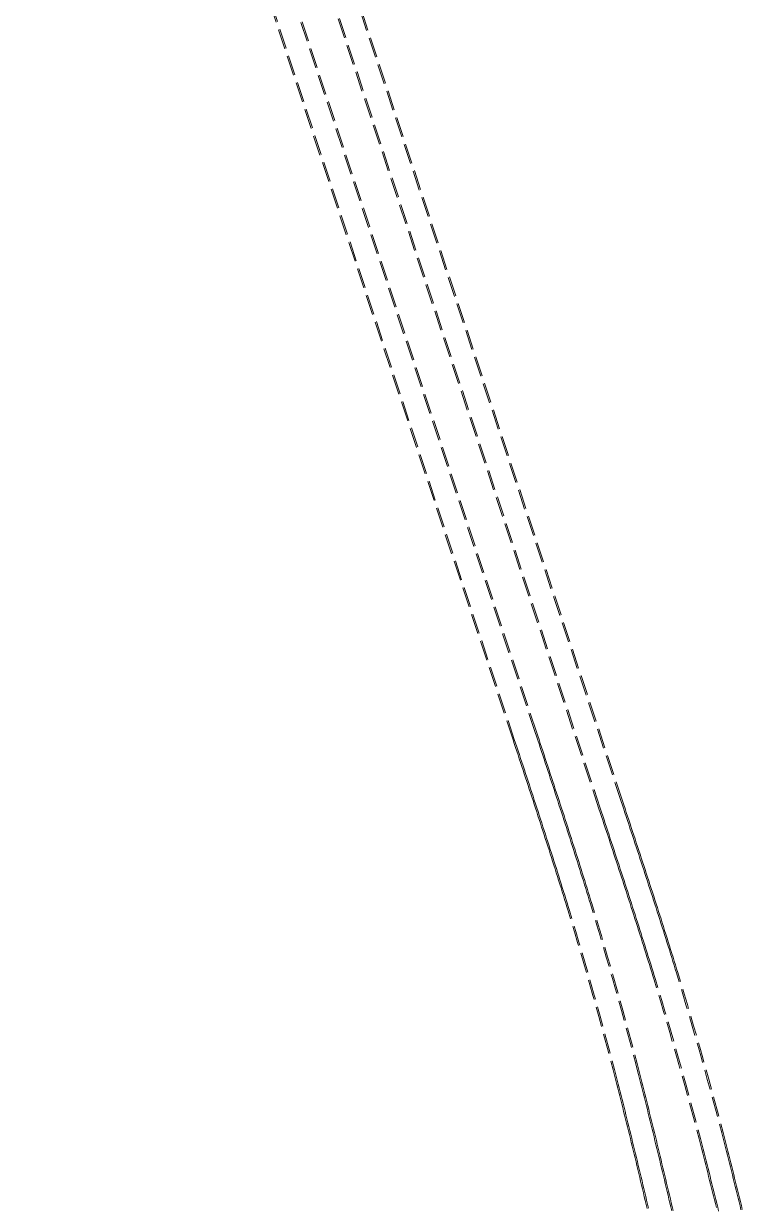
# Model space of a CAD drawing. Extents: x 0 to 531375, y 0 to 4335249.
# Drawn here: x 497895.7 to 498075.3, y 4333176.3 to 4333472.3 of the extents above; entities that cross this region are included whole.
import ezdxf

# ---------------------------------------------------------------- set-up
doc = ezdxf.new("R2010")
doc.units = 0
doc.linetypes.add('DASH', pattern=[0.35, 0.25, -0.1])
doc.layers.add('地铁', color=4, linetype='Continuous', lineweight=15)

# ---------------------------------------------------------------- blocks, each defined once
blk = doc.blocks.new('天津2000地铁')
at = {"layer": '地铁', "linetype": 'DASH', "ltscale": 20}
for p, q in [((41.69, 6040.51), (-87.88, 6433.02)), ((42.02, 6040.62), (-87.55, 6433.13)), ((36.13, 6038.67), (-93.44, 6431.18)), ((36.46, 6038.78), (-93.11, 6431.29)), ((14.64, 6055.92), (-107.68, 6426.48)), ((14.97, 6056.03), (-107.35, 6426.59)), ((20.2, 6057.76), (-102.13, 6428.32)), ((20.53, 6057.87), (-101.8, 6428.43)), ((20.51, 6056.81), (20.2, 6057.76)), ((20.82, 6055.86), (20.51, 6056.81)), ((20.84, 6056.92), (20.53, 6057.87)), ((21.16, 6055.97), (20.84, 6056.92)), ((14.95, 6054.97), (14.64, 6055.92)), ((15.27, 6054.02), (14.95, 6054.97)), ((15.29, 6055.08), (14.97, 6056.03)), ((15.58, 6053.07), (15.27, 6054.02)), ((15.6, 6054.13), (15.29, 6055.08)), ((15.91, 6053.18), (15.6, 6054.13)), ((21.14, 6054.91), (20.82, 6055.86)), ((21.45, 6053.96), (21.14, 6054.91)), ((21.47, 6055.02), (21.16, 6055.97)), ((21.76, 6053.01), (21.45, 6053.96)), ((21.78, 6054.07), (21.47, 6055.02)), ((22.1, 6053.12), (21.78, 6054.07)), ((15.89, 6052.12), (15.58, 6053.07)), ((16.21, 6051.18), (15.89, 6052.12)), ((16.23, 6052.23), (15.91, 6053.18)), ((16.52, 6050.23), (16.21, 6051.18)), ((16.54, 6051.28), (16.23, 6052.23)), ((16.85, 6050.34), (16.54, 6051.28)), ((17.17, 6049.39), (16.85, 6050.34)), ((22.08, 6052.06), (21.76, 6053.01)), ((22.39, 6051.11), (22.08, 6052.06)), ((22.41, 6052.17), (22.1, 6053.12)), ((22.7, 6050.16), (22.39, 6051.11)), ((22.72, 6051.22), (22.41, 6052.17)), ((23.03, 6050.27), (22.72, 6051.22)), ((16.83, 6049.28), (16.52, 6050.23)), ((17.15, 6048.33), (16.83, 6049.28)), ((17.46, 6047.38), (17.15, 6048.33)), ((17.48, 6048.44), (17.17, 6049.39)), ((17.77, 6046.43), (17.46, 6047.38)), ((17.79, 6047.49), (17.48, 6048.44)), ((18.1, 6046.54), (17.79, 6047.49)), ((23.02, 6049.21), (22.7, 6050.16)), ((23.33, 6048.26), (23.02, 6049.21)), ((23.35, 6049.32), (23.03, 6050.27)), ((23.64, 6047.3), (23.33, 6048.26)), ((23.66, 6048.36), (23.35, 6049.32)), ((23.97, 6047.41), (23.66, 6048.36)), ((24.29, 6046.46), (23.97, 6047.41)), ((18.08, 6045.48), (17.77, 6046.43)), ((18.39, 6044.53), (18.08, 6045.48)), ((18.42, 6045.59), (18.1, 6046.54)), ((18.71, 6043.58), (18.39, 6044.53)), ((18.73, 6044.64), (18.42, 6045.59)), ((19.04, 6043.69), (18.73, 6044.64)), ((23.95, 6046.35), (23.64, 6047.3)), ((24.26, 6045.4), (23.95, 6046.35)), ((24.58, 6044.45), (24.26, 6045.4)), ((24.6, 6045.51), (24.29, 6046.46)), ((24.89, 6043.5), (24.58, 6044.45)), ((24.91, 6044.56), (24.6, 6045.51)), ((25.22, 6043.61), (24.91, 6044.56)), ((19.02, 6042.63), (18.71, 6043.58)), ((19.33, 6041.68), (19.02, 6042.63)), ((19.35, 6042.74), (19.04, 6043.69)), ((19.64, 6040.73), (19.33, 6041.68)), ((19.66, 6041.79), (19.35, 6042.74)), ((19.97, 6040.84), (19.66, 6041.79)), ((25.2, 6042.55), (24.89, 6043.5)), ((25.51, 6041.6), (25.2, 6042.55)), ((25.53, 6042.66), (25.22, 6043.61)), ((25.82, 6040.65), (25.51, 6041.6)), ((25.84, 6041.71), (25.53, 6042.66)), ((26.15, 6040.75), (25.84, 6041.71)), ((19.95, 6039.78), (19.64, 6040.73)), ((20.26, 6038.83), (19.95, 6039.78)), ((20.28, 6039.89), (19.97, 6040.84)), ((20.57, 6037.88), (20.26, 6038.83)), ((20.59, 6038.94), (20.28, 6039.89)), ((20.9, 6037.99), (20.59, 6038.94)), ((26.13, 6039.69), (25.82, 6040.65)), ((26.44, 6038.74), (26.13, 6039.69)), ((26.46, 6039.8), (26.15, 6040.75)), ((26.75, 6037.79), (26.44, 6038.74)), ((26.77, 6038.85), (26.46, 6039.8)), ((27.08, 6037.9), (26.77, 6038.85)), ((36.44, 6037.72), (36.13, 6038.67)), ((36.78, 6037.83), (36.46, 6038.78)), ((42, 6039.56), (41.69, 6040.51)), ((42.31, 6038.61), (42, 6039.56)), ((42.33, 6039.67), (42.02, 6040.62)), ((42.63, 6037.66), (42.31, 6038.61)), ((42.65, 6038.72), (42.33, 6039.67)), ((42.96, 6037.77), (42.65, 6038.72)), ((20.88, 6036.93), (20.57, 6037.88)), ((21.19, 6035.99), (20.88, 6036.93)), ((21.21, 6037.04), (20.9, 6037.99)), ((21.49, 6035.04), (21.19, 6035.99)), ((21.52, 6036.09), (21.21, 6037.04)), ((21.83, 6035.14), (21.52, 6036.09)), ((27.06, 6036.84), (26.75, 6037.79)), ((27.37, 6035.89), (27.06, 6036.84)), ((27.39, 6036.95), (27.08, 6037.9)), ((27.68, 6034.93), (27.37, 6035.89)), ((27.7, 6035.99), (27.39, 6036.95)), ((28.01, 6035.04), (27.7, 6035.99)), ((36.76, 6036.77), (36.44, 6037.72)), ((37.07, 6035.83), (36.76, 6036.77)), ((37.09, 6036.88), (36.78, 6037.83)), ((37.38, 6034.88), (37.07, 6035.83)), ((37.4, 6035.94), (37.09, 6036.88)), ((37.72, 6034.99), (37.4, 6035.94)), ((42.94, 6036.71), (42.63, 6037.66)), ((43.25, 6035.76), (42.94, 6036.71)), ((43.27, 6036.82), (42.96, 6037.77)), ((43.57, 6034.81), (43.25, 6035.76)), ((43.59, 6035.87), (43.27, 6036.82)), ((43.9, 6034.92), (43.59, 6035.87)), ((21.8, 6034.09), (21.49, 6035.04)), ((22.11, 6033.14), (21.8, 6034.09)), ((22.13, 6034.19), (21.83, 6035.14)), ((22.42, 6032.19), (22.11, 6033.14)), ((22.44, 6033.24), (22.13, 6034.19)), ((22.75, 6032.29), (22.44, 6033.24)), ((27.98, 6033.98), (27.68, 6034.93)), ((28.29, 6033.03), (27.98, 6033.98)), ((28.32, 6034.09), (28.01, 6035.04)), ((28.6, 6032.07), (28.29, 6033.03)), ((28.62, 6033.13), (28.32, 6034.09)), ((28.93, 6032.18), (28.62, 6033.13)), ((37.7, 6033.93), (37.38, 6034.88)), ((38.01, 6032.98), (37.7, 6033.93)), ((38.03, 6034.04), (37.72, 6034.99)), ((38.32, 6032.03), (38.01, 6032.98)), ((38.34, 6033.09), (38.03, 6034.04)), ((38.66, 6032.14), (38.34, 6033.09)), ((43.88, 6033.86), (43.57, 6034.81)), ((44.19, 6032.91), (43.88, 6033.86)), ((44.21, 6033.97), (43.9, 6034.92)), ((44.51, 6031.96), (44.19, 6032.91)), ((44.52, 6033.02), (44.21, 6033.97)), ((44.84, 6032.07), (44.52, 6033.02)), ((22.72, 6031.24), (22.42, 6032.19)), ((23.03, 6030.29), (22.72, 6031.24)), ((23.05, 6031.34), (22.75, 6032.29)), ((23.33, 6029.33), (23.03, 6030.29)), ((23.36, 6030.39), (23.05, 6031.34)), ((23.67, 6029.44), (23.36, 6030.39)), ((28.9, 6031.12), (28.6, 6032.07)), ((29.21, 6030.16), (28.9, 6031.12)), ((29.24, 6031.23), (28.93, 6032.18)), ((29.51, 6029.21), (29.21, 6030.16)), ((29.54, 6030.27), (29.24, 6031.23)), ((29.85, 6029.32), (29.54, 6030.27)), ((38.64, 6031.08), (38.32, 6032.03)), ((38.95, 6030.13), (38.64, 6031.08)), ((38.97, 6031.19), (38.66, 6032.14)), ((39.26, 6029.18), (38.95, 6030.13)), ((39.28, 6030.24), (38.97, 6031.19)), ((39.59, 6029.29), (39.28, 6030.24)), ((44.82, 6031.01), (44.51, 6031.96)), ((45.13, 6030.06), (44.82, 6031.01)), ((45.15, 6031.12), (44.84, 6032.07)), ((45.44, 6029.11), (45.13, 6030.06)), ((45.46, 6030.17), (45.15, 6031.12)), ((45.78, 6029.22), (45.46, 6030.17)), ((23.64, 6028.38), (23.33, 6029.33)), ((23.94, 6027.43), (23.64, 6028.38)), ((23.97, 6028.49), (23.67, 6029.44)), ((24.24, 6026.48), (23.94, 6027.43)), ((24.27, 6027.54), (23.97, 6028.49)), ((24.58, 6026.59), (24.27, 6027.54)), ((29.82, 6028.26), (29.51, 6029.21)), ((30.12, 6027.3), (29.82, 6028.26)), ((30.15, 6028.36), (29.85, 6029.32)), ((30.42, 6026.35), (30.12, 6027.3)), ((30.45, 6027.41), (30.15, 6028.36)), ((30.76, 6026.45), (30.45, 6027.41)), ((39.57, 6028.23), (39.26, 6029.18)), ((39.88, 6027.28), (39.57, 6028.23)), ((39.91, 6028.34), (39.59, 6029.29)), ((40.2, 6026.33), (39.88, 6027.28)), ((40.22, 6027.39), (39.91, 6028.34)), ((40.53, 6026.44), (40.22, 6027.39)), ((45.75, 6028.16), (45.44, 6029.11)), ((46.07, 6027.2), (45.75, 6028.16)), ((46.09, 6028.26), (45.78, 6029.22)), ((46.38, 6026.25), (46.07, 6027.2)), ((46.4, 6027.31), (46.09, 6028.26)), ((46.71, 6026.36), (46.4, 6027.31)), ((24.55, 6025.53), (24.24, 6026.48)), ((24.85, 6024.58), (24.55, 6025.53)), ((24.88, 6025.64), (24.58, 6026.59)), ((25.15, 6023.63), (24.85, 6024.58)), ((25.18, 6024.69), (24.88, 6025.64)), ((25.48, 6023.74), (25.18, 6024.69)), ((25.78, 6022.78), (25.48, 6023.74)), ((30.73, 6025.39), (30.42, 6026.35)), ((31.03, 6024.43), (30.73, 6025.39)), ((31.06, 6025.5), (30.76, 6026.45)), ((31.33, 6023.48), (31.03, 6024.43)), ((31.36, 6024.54), (31.06, 6025.5)), ((31.66, 6023.58), (31.36, 6024.54)), ((40.51, 6025.38), (40.2, 6026.33)), ((40.82, 6024.43), (40.51, 6025.38)), ((40.84, 6025.49), (40.53, 6026.44)), ((41.13, 6023.48), (40.82, 6024.43)), ((41.15, 6024.54), (40.84, 6025.49)), ((41.46, 6023.59), (41.15, 6024.54)), ((46.69, 6025.3), (46.38, 6026.25)), ((47, 6024.35), (46.69, 6025.3)), ((47.02, 6025.41), (46.71, 6026.36)), ((47.31, 6023.4), (47, 6024.35)), ((47.33, 6024.46), (47.02, 6025.41)), ((47.64, 6023.51), (47.33, 6024.46)), ((25.45, 6022.68), (25.15, 6023.63)), ((25.75, 6021.73), (25.45, 6022.68)), ((26.05, 6020.78), (25.75, 6021.73)), ((26.08, 6021.83), (25.78, 6022.78)), ((26.34, 6019.82), (26.05, 6020.78)), ((26.38, 6020.88), (26.08, 6021.83)), ((26.68, 6019.93), (26.38, 6020.88)), ((31.63, 6022.52), (31.33, 6023.48)), ((31.93, 6021.57), (31.63, 6022.52)), ((31.96, 6022.63), (31.66, 6023.58)), ((32.23, 6020.61), (31.93, 6021.57)), ((32.26, 6021.67), (31.96, 6022.63)), ((32.56, 6020.71), (32.26, 6021.67)), ((32.86, 6019.75), (32.56, 6020.71)), ((41.44, 6022.54), (41.13, 6023.48)), ((41.75, 6021.59), (41.44, 6022.54)), ((41.77, 6022.64), (41.46, 6023.59)), ((42.06, 6020.64), (41.75, 6021.59)), ((42.08, 6021.69), (41.77, 6022.64)), ((42.39, 6020.74), (42.08, 6021.69)), ((42.7, 6019.79), (42.39, 6020.74)), ((47.62, 6022.45), (47.31, 6023.4)), ((47.93, 6021.49), (47.62, 6022.45)), ((47.95, 6022.55), (47.64, 6023.51)), ((48.24, 6020.54), (47.93, 6021.49)), ((48.26, 6021.6), (47.95, 6022.55)), ((48.57, 6020.65), (48.26, 6021.6)), ((26.64, 6018.87), (26.34, 6019.82)), ((26.94, 6017.92), (26.64, 6018.87)), ((26.97, 6018.98), (26.68, 6019.93)), ((27.23, 6016.97), (26.94, 6017.92)), ((27.27, 6018.02), (26.97, 6018.98)), ((27.57, 6017.07), (27.27, 6018.02)), ((32.52, 6019.65), (32.23, 6020.61)), ((32.82, 6018.69), (32.52, 6019.65)), ((33.12, 6017.74), (32.82, 6018.69)), ((33.16, 6018.8), (32.86, 6019.75)), ((33.41, 6016.78), (33.12, 6017.74)), ((33.45, 6017.84), (33.16, 6018.8)), ((33.75, 6016.88), (33.45, 6017.84)), ((42.37, 6019.69), (42.06, 6020.64)), ((42.68, 6018.74), (42.37, 6019.69)), ((42.98, 6017.79), (42.68, 6018.74)), ((43.01, 6018.84), (42.7, 6019.79)), ((43.29, 6016.84), (42.98, 6017.79)), ((43.32, 6017.89), (43.01, 6018.84)), ((43.62, 6016.94), (43.32, 6017.89)), ((48.55, 6019.59), (48.24, 6020.54)), ((48.86, 6018.64), (48.55, 6019.59)), ((48.88, 6019.7), (48.57, 6020.65)), ((49.17, 6017.68), (48.86, 6018.64)), ((49.19, 6018.74), (48.88, 6019.7)), ((49.5, 6017.79), (49.19, 6018.74)), ((49.81, 6016.84), (49.5, 6017.79)), ((27.53, 6016.01), (27.23, 6016.97)), ((27.82, 6015.06), (27.53, 6016.01)), ((27.86, 6016.12), (27.57, 6017.07)), ((28.11, 6014.11), (27.82, 6015.06)), ((28.15, 6015.16), (27.86, 6016.12)), ((28.45, 6014.21), (28.15, 6015.16)), ((33.71, 6015.82), (33.41, 6016.78)), ((34, 6014.86), (33.71, 6015.82)), ((34.04, 6015.92), (33.75, 6016.88)), ((34.33, 6014.96), (34.04, 6015.92)), ((43.6, 6015.89), (43.29, 6016.84)), ((43.91, 6014.94), (43.6, 6015.89)), ((43.93, 6015.99), (43.62, 6016.94)), ((44.21, 6013.99), (43.91, 6014.94)), ((44.24, 6015.04), (43.93, 6015.99)), ((44.54, 6014.09), (44.24, 6015.04)), ((49.47, 6016.73), (49.17, 6017.68)), ((49.78, 6015.78), (49.47, 6016.73)), ((50.09, 6014.82), (49.78, 6015.78)), ((50.11, 6015.88), (49.81, 6016.84)), ((50.39, 6013.87), (50.09, 6014.82)), ((50.42, 6014.93), (50.11, 6015.88)), ((50.73, 6013.98), (50.42, 6014.93)), ((28.4, 6013.15), (28.11, 6014.11)), ((28.74, 6013.26), (28.45, 6014.21)), ((44.52, 6013.04), (44.21, 6013.99)), ((44.82, 6012.09), (44.52, 6013.04)), ((44.85, 6013.14), (44.54, 6014.09)), ((45.13, 6011.14), (44.82, 6012.09)), ((45.16, 6012.19), (44.85, 6013.14)), ((45.46, 6011.24), (45.16, 6012.19)), ((50.7, 6012.92), (50.39, 6013.87)), ((51, 6011.96), (50.7, 6012.92)), ((51.03, 6013.02), (50.73, 6013.98)), ((51.31, 6011.01), (51, 6011.96)), ((51.34, 6012.07), (51.03, 6013.02)), ((51.64, 6011.11), (51.34, 6012.07)), ((45.43, 6010.19), (45.13, 6011.14)), ((45.73, 6009.23), (45.43, 6010.19)), ((45.76, 6010.29), (45.46, 6011.24)), ((46.03, 6008.28), (45.73, 6009.23)), ((46.07, 6009.34), (45.76, 6010.29)), ((46.37, 6008.39), (46.07, 6009.34)), ((51.61, 6010.05), (51.31, 6011.01)), ((51.91, 6009.1), (51.61, 6010.05)), ((51.94, 6010.16), (51.64, 6011.11)), ((52.22, 6008.14), (51.91, 6009.1)), ((52.25, 6009.2), (51.94, 6010.16)), ((52.55, 6008.25), (52.25, 6009.2)), ((46.34, 6007.33), (46.03, 6008.28)), ((46.64, 6006.38), (46.34, 6007.33)), ((46.67, 6007.44), (46.37, 6008.39)), ((46.94, 6005.43), (46.64, 6006.38)), ((46.97, 6006.49), (46.67, 6007.44)), ((47.27, 6005.54), (46.97, 6006.49)), ((52.52, 6007.19), (52.22, 6008.14)), ((52.82, 6006.23), (52.52, 6007.19)), ((52.85, 6007.29), (52.55, 6008.25)), ((53.12, 6005.27), (52.82, 6006.23)), ((53.15, 6006.33), (52.85, 6007.29)), ((53.45, 6005.38), (53.15, 6006.33)), ((47.24, 6004.48), (46.94, 6005.43)), ((47.54, 6003.53), (47.24, 6004.48)), ((47.57, 6004.58), (47.27, 6005.54)), ((47.83, 6002.57), (47.54, 6003.53)), ((47.87, 6003.63), (47.57, 6004.58)), ((48.17, 6002.68), (47.87, 6003.63)), ((53.42, 6004.32), (53.12, 6005.27)), ((53.72, 6003.36), (53.42, 6004.32)), ((53.75, 6004.42), (53.45, 6005.38)), ((54.01, 6002.4), (53.72, 6003.36)), ((54.05, 6003.46), (53.75, 6004.42)), ((54.35, 6002.51), (54.05, 6003.46)), ((48.13, 6001.62), (47.83, 6002.57)), ((48.43, 6000.67), (48.13, 6001.62)), ((48.46, 6001.73), (48.17, 6002.68)), ((48.72, 5999.72), (48.43, 6000.67)), ((48.76, 6000.77), (48.46, 6001.73)), ((49.06, 5999.82), (48.76, 6000.77)), ((54.31, 6001.45), (54.01, 6002.4)), ((54.61, 6000.49), (54.31, 6001.45)), ((54.65, 6001.55), (54.35, 6002.51)), ((54.9, 5999.53), (54.61, 6000.49)), ((54.94, 6000.59), (54.65, 6001.55)), ((55.24, 5999.63), (54.94, 6000.59)), ((49.02, 5998.77), (48.72, 5999.72)), ((49.31, 5997.81), (49.02, 5998.77)), ((49.35, 5998.87), (49.06, 5999.82)), ((49.6, 5996.86), (49.31, 5997.81)), ((49.64, 5997.92), (49.35, 5998.87)), ((49.94, 5996.96), (49.64, 5997.92)), ((55.2, 5998.57), (54.9, 5999.53)), ((55.49, 5997.61), (55.2, 5998.57)), ((55.53, 5998.67), (55.24, 5999.63)), ((55.82, 5997.72), (55.53, 5998.67)), ((49.89, 5995.9), (49.6, 5996.86)), ((50.23, 5996.01), (49.94, 5996.96)), ((40.59, 5969.75), (40.34, 5970.72)), ((40.93, 5969.84), (40.68, 5970.81)), ((46.26, 5971.21), (46.01, 5972.18)), ((46.51, 5970.23), (46.26, 5971.21)), ((46.6, 5971.29), (46.35, 5972.26)), ((46.84, 5970.32), (46.6, 5971.29)), ((40.84, 5968.79), (40.59, 5969.75)), ((41.08, 5967.82), (40.84, 5968.79)), ((41.18, 5968.88), (40.93, 5969.84)), ((41.33, 5966.86), (41.08, 5967.82)), ((41.42, 5967.91), (41.18, 5968.88)), ((41.67, 5966.94), (41.42, 5967.91)), ((46.75, 5969.26), (46.51, 5970.23)), ((47, 5968.29), (46.75, 5969.26)), ((47.09, 5969.35), (46.84, 5970.32)), ((47.25, 5967.32), (47, 5968.29)), ((47.34, 5968.38), (47.09, 5969.35)), ((47.59, 5967.41), (47.34, 5968.38)), ((47.83, 5966.43), (47.59, 5967.41)), ((41.57, 5965.89), (41.33, 5966.86)), ((41.82, 5964.92), (41.57, 5965.89)), ((41.91, 5965.98), (41.67, 5966.94)), ((42.06, 5963.96), (41.82, 5964.92)), ((42.16, 5965.01), (41.91, 5965.98)), ((42.4, 5964.04), (42.16, 5965.01)), ((47.49, 5966.35), (47.25, 5967.32)), ((47.74, 5965.38), (47.49, 5966.35)), ((47.98, 5964.4), (47.74, 5965.38)), ((48.07, 5965.46), (47.83, 5966.43)), ((48.32, 5964.49), (48.07, 5965.46)), ((48.56, 5963.52), (48.32, 5964.49)), ((42.3, 5962.99), (42.06, 5963.96)), ((42.54, 5962.02), (42.3, 5962.99)), ((42.64, 5963.07), (42.4, 5964.04)), ((42.78, 5961.05), (42.54, 5962.02)), ((42.88, 5962.1), (42.64, 5963.07)), ((43.12, 5961.14), (42.88, 5962.1)), ((48.22, 5963.43), (47.98, 5964.4)), ((48.46, 5962.46), (48.22, 5963.43)), ((48.7, 5961.49), (48.46, 5962.46)), ((48.8, 5962.54), (48.56, 5963.52)), ((48.94, 5960.51), (48.7, 5961.49)), ((49.04, 5961.57), (48.8, 5962.54)), ((49.28, 5960.6), (49.04, 5961.57)), ((43.02, 5960.08), (42.78, 5961.05)), ((43.26, 5959.11), (43.02, 5960.08)), ((43.36, 5960.17), (43.12, 5961.14)), ((43.5, 5958.15), (43.26, 5959.11)), ((43.6, 5959.2), (43.36, 5960.17)), ((43.84, 5958.23), (43.6, 5959.2)), ((49.18, 5959.54), (48.94, 5960.51)), ((49.42, 5958.57), (49.18, 5959.54)), ((49.52, 5959.62), (49.28, 5960.6)), ((49.66, 5957.59), (49.42, 5958.57)), ((49.76, 5958.65), (49.52, 5959.62)), ((50, 5957.68), (49.76, 5958.65)), ((43.74, 5957.18), (43.5, 5958.15)), ((43.98, 5956.21), (43.74, 5957.18)), ((44.08, 5957.26), (43.84, 5958.23)), ((44.21, 5955.24), (43.98, 5956.21)), ((44.32, 5956.29), (44.08, 5957.26)), ((44.55, 5955.32), (44.32, 5956.29)), ((49.9, 5956.62), (49.66, 5957.59)), ((50.13, 5955.65), (49.9, 5956.62)), ((50.24, 5956.7), (50, 5957.68)), ((50.37, 5954.67), (50.13, 5955.65)), ((50.47, 5955.73), (50.24, 5956.7)), ((50.71, 5954.76), (50.47, 5955.73)), ((44.45, 5954.27), (44.21, 5955.24)), ((44.69, 5953.3), (44.45, 5954.27)), ((44.79, 5954.35), (44.55, 5955.32)), ((44.92, 5952.33), (44.69, 5953.3)), ((45.03, 5953.38), (44.79, 5954.35)), ((45.26, 5952.41), (45.03, 5953.38)), ((50.61, 5953.7), (50.37, 5954.67)), ((50.84, 5952.73), (50.61, 5953.7)), ((50.95, 5953.78), (50.71, 5954.76)), ((51.08, 5951.75), (50.84, 5952.73)), ((51.18, 5952.81), (50.95, 5953.78)), ((51.42, 5951.83), (51.18, 5952.81)), ((62.08, 5952.51), (61.83, 5953.47)), ((62.42, 5952.59), (62.17, 5953.56)), ((67.75, 5953.96), (67.5, 5954.93)), ((68, 5952.99), (67.75, 5953.96)), ((68.09, 5954.04), (67.84, 5955.02)), ((68.24, 5952.01), (68, 5952.99)), ((68.33, 5953.07), (68.09, 5954.04)), ((68.58, 5952.1), (68.33, 5953.07)), ((45.15, 5951.36), (44.92, 5952.33)), ((45.39, 5950.39), (45.15, 5951.36)), ((45.49, 5951.44), (45.26, 5952.41)), ((45.62, 5949.42), (45.39, 5950.39)), ((45.73, 5950.47), (45.49, 5951.44)), ((45.96, 5949.5), (45.73, 5950.47)), ((51.31, 5950.78), (51.08, 5951.75)), ((51.54, 5949.81), (51.31, 5950.78)), ((51.65, 5950.86), (51.42, 5951.83)), ((51.78, 5948.83), (51.54, 5949.81)), ((51.88, 5949.89), (51.65, 5950.86)), ((52.12, 5948.91), (51.88, 5949.89)), ((62.33, 5951.54), (62.08, 5952.51)), ((62.57, 5950.57), (62.33, 5951.54)), ((62.67, 5951.63), (62.42, 5952.59)), ((62.82, 5949.61), (62.57, 5950.57)), ((62.91, 5950.66), (62.67, 5951.63)), ((63.16, 5949.69), (62.91, 5950.66)), ((63.4, 5948.73), (63.16, 5949.69)), ((68.49, 5951.04), (68.24, 5952.01)), ((68.74, 5950.07), (68.49, 5951.04)), ((68.83, 5951.13), (68.58, 5952.1)), ((68.98, 5949.1), (68.74, 5950.07)), ((69.08, 5950.16), (68.83, 5951.13)), ((69.32, 5949.18), (69.08, 5950.16)), ((45.85, 5948.44), (45.62, 5949.42)), ((46.09, 5947.47), (45.85, 5948.44)), ((46.19, 5948.53), (45.96, 5949.5)), ((46.32, 5946.5), (46.09, 5947.47)), ((46.43, 5947.56), (46.19, 5948.53)), ((46.66, 5946.58), (46.43, 5947.56)), ((52.01, 5947.86), (51.78, 5948.83)), ((52.24, 5946.88), (52.01, 5947.86)), ((52.35, 5947.94), (52.12, 5948.91)), ((52.47, 5945.91), (52.24, 5946.88)), ((52.58, 5946.97), (52.35, 5947.94)), ((52.81, 5945.99), (52.58, 5946.97)), ((63.06, 5948.64), (62.82, 5949.61)), ((63.31, 5947.67), (63.06, 5948.64)), ((63.55, 5946.71), (63.31, 5947.67)), ((63.65, 5947.76), (63.4, 5948.73)), ((63.79, 5945.74), (63.55, 5946.71)), ((63.89, 5946.79), (63.65, 5947.76)), ((64.13, 5945.82), (63.89, 5946.79)), ((69.23, 5948.13), (68.98, 5949.1)), ((69.47, 5947.16), (69.23, 5948.13)), ((69.56, 5948.21), (69.32, 5949.18)), ((69.71, 5946.18), (69.47, 5947.16)), ((69.81, 5947.24), (69.56, 5948.21)), ((70.05, 5946.27), (69.81, 5947.24)), ((46.55, 5945.53), (46.32, 5946.5)), ((46.78, 5944.56), (46.55, 5945.53)), ((46.89, 5945.61), (46.66, 5946.58)), ((47.01, 5943.59), (46.78, 5944.56)), ((47.12, 5944.64), (46.89, 5945.61)), ((47.35, 5943.67), (47.12, 5944.64)), ((52.7, 5944.94), (52.47, 5945.91)), ((52.93, 5943.96), (52.7, 5944.94)), ((53.04, 5945.02), (52.81, 5945.99)), ((53.16, 5942.99), (52.93, 5943.96)), ((53.27, 5944.04), (53.04, 5945.02)), ((53.51, 5943.07), (53.27, 5944.04)), ((64.03, 5944.77), (63.79, 5945.74)), ((64.27, 5943.8), (64.03, 5944.77)), ((64.37, 5944.86), (64.13, 5945.82)), ((64.51, 5942.83), (64.27, 5943.8)), ((64.61, 5943.89), (64.37, 5944.86)), ((64.85, 5942.92), (64.61, 5943.89)), ((69.95, 5945.21), (69.71, 5946.18)), ((70.19, 5944.24), (69.95, 5945.21)), ((70.29, 5945.29), (70.05, 5946.27)), ((70.43, 5943.26), (70.19, 5944.24)), ((70.53, 5944.32), (70.29, 5945.29)), ((70.77, 5943.35), (70.53, 5944.32)), ((47.24, 5942.62), (47.01, 5943.59)), ((47.47, 5941.64), (47.24, 5942.62)), ((47.58, 5942.7), (47.35, 5943.67)), ((47.7, 5940.67), (47.47, 5941.64)), ((47.81, 5941.72), (47.58, 5942.7)), ((48.04, 5940.75), (47.81, 5941.72)), ((53.39, 5942.01), (53.16, 5942.99)), ((53.62, 5941.04), (53.39, 5942.01)), ((53.74, 5942.09), (53.51, 5943.07)), ((53.85, 5940.07), (53.62, 5941.04)), ((53.97, 5941.12), (53.74, 5942.09)), ((54.19, 5940.15), (53.97, 5941.12)), ((64.75, 5941.87), (64.51, 5942.83)), ((64.99, 5940.9), (64.75, 5941.87)), ((65.09, 5941.95), (64.85, 5942.92)), ((65.23, 5939.93), (64.99, 5940.9)), ((65.33, 5940.98), (65.09, 5941.95)), ((65.57, 5940.01), (65.33, 5940.98)), ((70.67, 5942.29), (70.43, 5943.26)), ((70.91, 5941.32), (70.67, 5942.29)), ((71.01, 5942.38), (70.77, 5943.35)), ((71.15, 5940.35), (70.91, 5941.32)), ((71.25, 5941.4), (71.01, 5942.38)), ((71.49, 5940.43), (71.25, 5941.4)), ((47.93, 5939.7), (47.7, 5940.67)), ((48.16, 5938.73), (47.93, 5939.7)), ((48.27, 5939.78), (48.04, 5940.75)), ((48.5, 5938.81), (48.27, 5939.78)), ((54.08, 5939.09), (53.85, 5940.07)), ((54.31, 5938.12), (54.08, 5939.09)), ((54.42, 5939.17), (54.19, 5940.15)), ((54.65, 5938.2), (54.42, 5939.17)), ((65.47, 5938.96), (65.23, 5939.93)), ((65.81, 5939.04), (65.57, 5940.01)), ((66.04, 5938.07), (65.81, 5939.04)), ((71.39, 5939.37), (71.15, 5940.35)), ((71.62, 5938.4), (71.39, 5939.37)), ((71.73, 5939.46), (71.49, 5940.43)), ((71.96, 5938.48), (71.73, 5939.46))]:
    blk.add_line(p, q, dxfattribs=at)
for centre, radius, start, end in [((-925.07, 5722.02), 1002.78, 14.44552, 16.97925), ((-925.07, 5722.02), 1003.13, 14.44551, 16.97924), ((-925.01, 5722.04), 996.87, 14.4456, 16.97933), ((-925.01, 5722.04), 997.22, 14.4456, 16.97932), ((-903.58, 5704.78), 1002.78, 14.44552, 16.97925), ((-903.58, 5704.77), 1003.13, 14.44551, 16.97924), ((-903.52, 5704.79), 996.87, 14.4456, 16.97933), ((-903.52, 5704.79), 997.22, 14.4456, 16.97932)]:
    blk.add_arc(centre, radius, start, end, dxfattribs=at)

msp = doc.modelspace()

# ---------------------------------------------------------------- block references
at = {"layer": '地铁', "color": 1}
msp.add_blockref('天津2000地铁', (498003.38431, 4327237.28522), dxfattribs=at)

doc.saveas('drawing.dxf')
